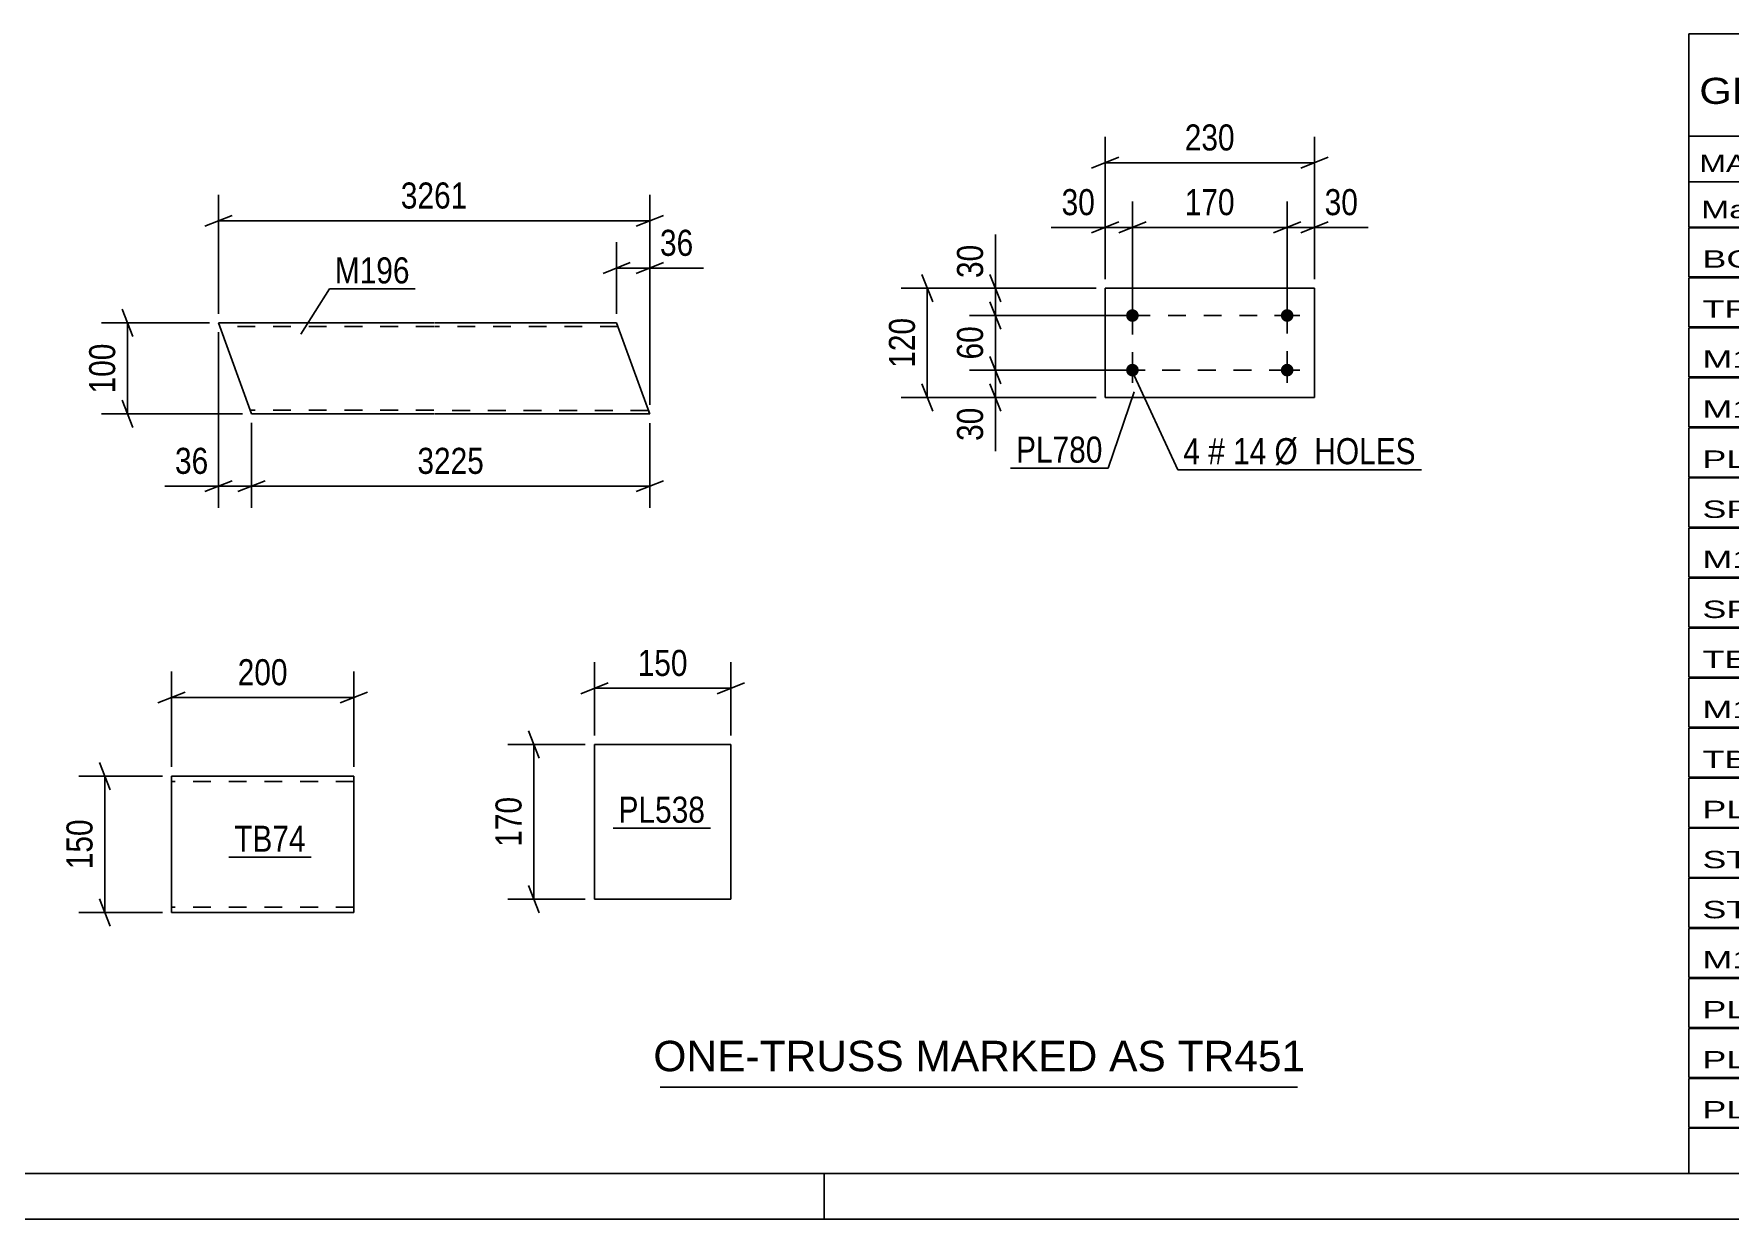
# Model space of a CAD drawing. Header units: millimetres. Extents: x 0 to 841, y 0 to 594.
# Drawn here: x 334.2 to 520.5, y 0 to 130.3 of the extents above; entities that cross this region are included whole.
import ezdxf

# ---------------------------------------------------------------- set-up
doc = ezdxf.new("R2010")
doc.units = ezdxf.units.MM
doc.linetypes.add('DXK_LINE_DOT2', pattern=[3.9198, 1.9599, -1.9599])
doc.styles.add('Arial', font='ARIAL.TTF', dxfattribs={"height": 0.2})
doc.styles.add('Arial Narrow', font='ARIALN.TTF', dxfattribs={"height": 0.2})

# ---------------------------------------------------------------- blocks, each defined once
blk = doc.blocks.new('Unknown-318889158-1133')
at = {"color": 5, "linetype": 'Continuous'}
for p, q in [((5, 5), (836, 5)), ((421, 0), (421, 5)), ((0, 0), (841, 0))]:
    blk.add_line(p, q, dxfattribs=at)
blk = doc.blocks.new('Part-318889158-2021 - 2006')
at = {"color": 2, "linetype": 'Continuous'}
for p, q in [((349.32, 48.69), (349.32, 47.49)), ((369.32, 48.69), (349.32, 48.69)), ((369.32, 48.6), (369.32, 48.69)), ((369.32, 48.6), (369.32, 47.49)), ((349.32, 34.44), (349.32, 47.49)), ((369.32, 47.49), (369.32, 33.69)), ((349.32, 33.79), (349.32, 34.44)), ((349.32, 33.69), (349.32, 33.79)), ((369.32, 33.69), (349.32, 33.69))]:
    blk.add_line(p, q, dxfattribs=at)
at = {"color": 7, "linetype": 'DXK_LINE_DOT2'}
for p, q in [((369.32, 48.09), (349.32, 48.09)), ((369.32, 47.49), (369.32, 48.34)), ((349.32, 34.44), (349.32, 34.05)), ((349.32, 34.29), (349.32, 34.34)), ((369.32, 34.29), (349.32, 34.29)), ((369.32, 34.29), (369.32, 34.34))]:
    blk.add_line(p, q, dxfattribs=at)
blk = doc.blocks.new('Part-318889158-2063 - 2049')
at = {"color": 2, "linetype": 'Continuous'}
for p, q in [((395.76, 52.16), (395.76, 35.16)), ((395.76, 52.16), (410.76, 52.16)), ((410.76, 52.16), (410.76, 35.16)), ((395.76, 35.16), (410.76, 35.16))]:
    blk.add_line(p, q, dxfattribs=at)
blk = doc.blocks.new('Part-318889158-1294 - 1278')
at = {"color": 2, "linetype": 'Continuous'}
for p, q in [((378.11, 98.49), (354.47, 98.49)), ((358.11, 88.49), (354.47, 98.49)), ((398.21, 98.48), (378.21, 98.48)), ((401.56, 89.28), (398.21, 98.48)), ((378.11, 88.49), (358.11, 88.49)), ((401.85, 88.48), (378.21, 88.48)), ((401.85, 88.48), (401.56, 89.28))]:
    blk.add_line(p, q, dxfattribs=at)
at = {"color": 7, "linetype": 'DXK_LINE_DOT2'}
for p, q in [((378.11, 98.09), (354.61, 98.09)), ((398.35, 98.08), (378.21, 98.08)), ((378.11, 88.89), (357.96, 88.89)), ((358.02, 88.72), (358.11, 88.49)), ((401.7, 88.88), (378.21, 88.88)), ((401.83, 88.54), (401.76, 88.72)), ((401.85, 88.48), (401.83, 88.54))]:
    blk.add_line(p, q, dxfattribs=at)
blk = doc.blocks.new('Bolt-318889158-12996 - 12994')
at = {"linetype": 'Continuous'}
for points in [[(454.87, 98.6, -1), (454.87, 100, -1)], [(471.87, 98.6, -1), (471.87, 100, -1)], [(454.87, 92.6, -1), (454.87, 94, -1)], [(471.87, 92.6, -1), (471.87, 94, -1)]]:
    blk.add_hatch(color=1, dxfattribs=at).paths.add_polyline_path(points)
at = {"color": 1, "linetype": 'Continuous'}
for p, q in [((454.87, 100.7), (454.87, 97.9)), ((471.87, 100.7), (471.87, 97.9)), ((456.27, 99.3), (453.47, 99.3)), ((473.27, 99.3), (470.47, 99.3)), ((456.27, 93.3), (453.47, 93.3)), ((454.87, 94.7), (454.87, 91.9)), ((473.27, 93.3), (470.47, 93.3)), ((471.87, 94.7), (471.87, 91.9))]:
    blk.add_line(p, q, dxfattribs=at)
blk = doc.blocks.new('Part-318889158-12995 - 12994')
at = {"color": 2, "linetype": 'Continuous'}
for p, q in [((451.87, 90.3), (451.87, 102.3)), ((451.87, 102.3), (474.87, 102.3)), ((474.87, 102.3), (474.87, 90.3)), ((474.87, 90.3), (451.87, 90.3))]:
    blk.add_line(p, q, dxfattribs=at)
blk = doc.blocks.new('Rectangle-318889158-21417 - 12994')
at = {"color": 1, "linetype": 'DXK_LINE_DOT2'}
blk.add_lwpolyline([(454.87, 99.3), (471.87, 99.3), (471.87, 93.3), (454.87, 93.3), (454.87, 99.3)], close=True, dxfattribs=at)
blk = doc.blocks.new('StraightDimension-318889158-2023 - 2006')
at = {"color": 7, "linetype": 'Continuous'}
for p, q in [((349.32, 49.69), (349.32, 60.17)), ((369.32, 49.69), (369.32, 60.17)), ((350.82, 57.92), (347.82, 56.72)), ((367.82, 56.72), (370.82, 57.92)), ((349.32, 57.32), (369.32, 57.32))]:
    blk.add_line(p, q, dxfattribs=at)
at = {"color": 0}
blk.add_wipeout([(362.66, 58.07), (362.66, 62.27), (355.98, 62.27), (355.98, 58.07)], dxfattribs=at)
at = {"color": 3, "style": 'Arial Narrow'}
blk.add_text('200', height=2.863, dxfattribs=at).set_placement((356.58, 58.67))
blk = doc.blocks.new('StraightDimension-318889158-2034 - 2006')
at = {"color": 7, "linetype": 'Continuous'}
for p, q in [((348.32, 48.69), (339.13, 48.69)), ((342.58, 47.19), (341.38, 50.19)), ((341.98, 33.69), (341.98, 48.69)), ((348.32, 33.69), (339.13, 33.69)), ((341.38, 35.19), (342.58, 32.19))]:
    blk.add_line(p, q, dxfattribs=at)
at = {"color": 0}
blk.add_wipeout([(341.23, 44.54), (337.03, 44.54), (337.03, 37.85), (341.23, 37.85)], dxfattribs=at)
at = {"color": 3, "style": 'Arial Narrow'}
blk.add_text('150', height=2.863, rotation=90.0002, dxfattribs=at).set_placement((340.63, 38.45))
blk = doc.blocks.new('StraightDimension-318889158-2076 - 2049')
at = {"color": 7, "linetype": 'Continuous'}
for p, q in [((389.71, 50.66), (388.51, 53.66)), ((394.76, 52.16), (386.26, 52.16)), ((389.11, 35.16), (389.11, 52.16)), ((388.51, 36.66), (389.71, 33.66)), ((394.76, 35.16), (386.26, 35.16))]:
    blk.add_line(p, q, dxfattribs=at)
at = {"color": 0}
blk.add_wipeout([(388.36, 47), (384.16, 47), (384.16, 40.32), (388.36, 40.32)], dxfattribs=at)
at = {"color": 3, "style": 'Arial Narrow'}
blk.add_text('170', height=2.863, rotation=90.0002, dxfattribs=at).set_placement((387.76, 40.92))
blk = doc.blocks.new('StraightDimension-318889158-21645 - 2049')
at = {"color": 7, "linetype": 'Continuous'}
for p, q in [((395.76, 53.16), (395.76, 61.19)), ((410.76, 53.16), (410.76, 61.19)), ((397.26, 58.94), (394.26, 57.74)), ((395.76, 58.34), (410.76, 58.34)), ((409.26, 57.74), (412.26, 58.94))]:
    blk.add_line(p, q, dxfattribs=at)
at = {"color": 0}
blk.add_wipeout([(406.6, 59.09), (406.6, 63.29), (399.92, 63.29), (399.92, 59.09)], dxfattribs=at)
at = {"color": 3, "style": 'Arial Narrow'}
blk.add_text('150', height=2.863, dxfattribs=at).set_placement((400.52, 59.69))
blk = doc.blocks.new('StraightDimension-318889158-21368 - 1278')
at = {"color": 7, "linetype": 'Continuous'}
for p, q in [((358.11, 87.49), (358.11, 78.15)), ((401.85, 87.48), (401.85, 78.15)), ((359.61, 81.15), (356.61, 79.95)), ((358.11, 80.55), (401.85, 80.55)), ((400.35, 79.95), (403.35, 81.15))]:
    blk.add_line(p, q, dxfattribs=at)
at = {"color": 0}
blk.add_wipeout([(384.23, 81.3), (384.23, 85.5), (375.72, 85.5), (375.72, 81.3)], dxfattribs=at)
at = {"color": 3, "style": 'Arial Narrow'}
blk.add_text('3225', height=2.863, dxfattribs=at).set_placement((376.32, 81.9))
blk = doc.blocks.new('StraightDimension-318889158-21352 - 1278')
at = {"color": 7, "linetype": 'Continuous'}
for p, q in [((398.21, 99.48), (398.21, 107.36)), ((401.85, 89.48), (401.85, 107.36)), ((396.71, 103.91), (399.71, 105.11)), ((398.21, 104.51), (401.85, 104.51)), ((403.35, 105.11), (400.35, 103.91))]:
    blk.add_line(p, q, dxfattribs=at)
at = {"color": 0}
blk.add_wipeout([(407.23, 105.26), (407.23, 109.46), (402.37, 109.46), (402.37, 105.26)], dxfattribs=at)
at = {"color": 7, "linetype": 'Continuous'}
blk.add_line((401.85, 104.51), (407.75, 104.51), dxfattribs=at)
blk.add_line((401.85, 104.51), (407.75, 104.51), dxfattribs=at)
at = {"color": 3, "style": 'Arial Narrow'}
blk.add_text('36', height=2.863, dxfattribs=at).set_placement((402.97, 105.86))
blk = doc.blocks.new('StraightDimension-318889158-21341 - 1278')
at = {"color": 7, "linetype": 'Continuous'}
for p, q in [((354.47, 99.49), (354.47, 112.56)), ((401.85, 89.48), (401.85, 112.56)), ((355.97, 110.31), (352.97, 109.11)), ((400.35, 109.11), (403.35, 110.31)), ((354.47, 109.71), (401.85, 109.71))]:
    blk.add_line(p, q, dxfattribs=at)
at = {"color": 0}
blk.add_wipeout([(382.41, 110.46), (382.41, 114.66), (373.9, 114.66), (373.9, 110.46)], dxfattribs=at)
at = {"color": 3, "style": 'Arial Narrow'}
blk.add_text('3261', height=2.863, dxfattribs=at).set_placement((374.5, 111.06))
blk = doc.blocks.new('StraightDimension-318889158-21393 - 1278')
at = {"color": 7, "linetype": 'Continuous'}
for p, q in [((343.87, 99.99), (345.07, 96.99)), ((353.47, 98.49), (341.62, 98.49)), ((344.47, 88.49), (344.47, 98.49)), ((345.07, 86.99), (343.87, 89.99)), ((357.11, 88.49), (341.62, 88.49))]:
    blk.add_line(p, q, dxfattribs=at)
at = {"color": 0}
blk.add_wipeout([(343.72, 96.83), (339.52, 96.83), (339.52, 90.14), (343.72, 90.14)], dxfattribs=at)
at = {"color": 3, "style": 'Arial Narrow'}
blk.add_text('100', height=2.863, rotation=90.0002, dxfattribs=at).set_placement((343.12, 90.74))
blk = doc.blocks.new('StraightDimension-318889158-21369 - 1278')
at = {"color": 7, "linetype": 'Continuous'}
for p, q in [((354.47, 97.49), (354.47, 78.15)), ((358.11, 87.49), (358.11, 78.15)), ((352.97, 79.95), (355.97, 81.15)), ((354.47, 80.55), (358.11, 80.55)), ((359.61, 81.15), (356.61, 79.95))]:
    blk.add_line(p, q, dxfattribs=at)
at = {"color": 0}
blk.add_wipeout([(353.94, 81.3), (353.94, 85.5), (349.09, 85.5), (349.09, 81.3)], dxfattribs=at)
at = {"color": 7, "linetype": 'Continuous'}
blk.add_line((354.47, 80.55), (348.56, 80.55), dxfattribs=at)
blk.add_line((354.47, 80.55), (348.56, 80.55), dxfattribs=at)
at = {"color": 3, "style": 'Arial Narrow'}
blk.add_text('36', height=2.863, dxfattribs=at).set_placement((349.69, 81.9))
blk = doc.blocks.new('StraightDimension-318889158-13000 - 12994')
at = {"color": 7, "linetype": 'Continuous'}
for p, q in [((453.87, 93.3), (436.96, 93.3)), ((439.21, 94.8), (440.41, 91.8)), ((439.81, 90.3), (439.81, 93.3)), ((440.41, 88.8), (439.21, 91.8)), ((450.87, 90.3), (436.96, 90.3))]:
    blk.add_line(p, q, dxfattribs=at)
at = {"color": 0}
blk.add_wipeout([(439.06, 89.77), (434.86, 89.77), (434.86, 84.92), (439.06, 84.92)], dxfattribs=at)
at = {"color": 7, "linetype": 'Continuous'}
blk.add_line((439.81, 90.3), (439.81, 84.39), dxfattribs=at)
blk.add_line((439.81, 90.3), (439.81, 84.39), dxfattribs=at)
at = {"color": 3, "style": 'Arial Narrow'}
blk.add_text('30', height=2.863, rotation=90.0002, dxfattribs=at).set_placement((438.46, 85.52))
blk = doc.blocks.new('StraightDimension-318889158-12998 - 12994')
at = {"color": 7, "linetype": 'Continuous'}
for p, q in [((439.21, 103.8), (440.41, 100.8)), ((450.87, 102.3), (436.96, 102.3)), ((440.41, 97.8), (439.21, 100.8)), ((439.81, 99.3), (439.81, 102.3)), ((453.87, 99.3), (436.96, 99.3))]:
    blk.add_line(p, q, dxfattribs=at)
at = {"color": 0}
blk.add_wipeout([(439.06, 107.68), (434.86, 107.68), (434.86, 102.82), (439.06, 102.82)], dxfattribs=at)
at = {"color": 7, "linetype": 'Continuous'}
blk.add_line((439.81, 102.3), (439.81, 108.2), dxfattribs=at)
blk.add_line((439.81, 102.3), (439.81, 108.2), dxfattribs=at)
at = {"color": 3, "style": 'Arial Narrow'}
blk.add_text('30', height=2.863, rotation=90.0002, dxfattribs=at).set_placement((438.46, 103.42))
blk = doc.blocks.new('StraightDimension-318889158-12999 - 12994')
at = {"color": 7, "linetype": 'Continuous'}
for p, q in [((439.21, 100.8), (440.41, 97.8)), ((453.87, 99.3), (436.96, 99.3)), ((439.81, 93.3), (439.81, 99.3)), ((453.87, 93.3), (436.96, 93.3)), ((440.41, 91.8), (439.21, 94.8))]:
    blk.add_line(p, q, dxfattribs=at)
at = {"color": 0}
blk.add_wipeout([(439.06, 98.73), (434.86, 98.73), (434.86, 93.87), (439.06, 93.87)], dxfattribs=at)
at = {"color": 3, "style": 'Arial Narrow'}
blk.add_text('60', height=2.863, rotation=90.0002, dxfattribs=at).set_placement((438.46, 94.47))
blk = doc.blocks.new('StraightDimension-318889158-13010 - 12994')
at = {"color": 7, "linetype": 'Continuous'}
for p, q in [((431.73, 103.8), (432.93, 100.8)), ((450.87, 102.3), (429.48, 102.3)), ((432.33, 90.3), (432.33, 102.3)), ((432.93, 88.8), (431.73, 91.8)), ((450.87, 90.3), (429.48, 90.3))]:
    blk.add_line(p, q, dxfattribs=at)
at = {"color": 0}
blk.add_wipeout([(431.58, 99.64), (427.38, 99.64), (427.38, 92.96), (431.58, 92.96)], dxfattribs=at)
at = {"color": 3, "style": 'Arial Narrow'}
blk.add_text('120', height=2.863, rotation=90.0002, dxfattribs=at).set_placement((430.98, 93.56))
blk = doc.blocks.new('StraightDimension-318889158-13014 - 12994')
at = {"color": 7, "linetype": 'Continuous'}
for p, q in [((471.87, 100.3), (471.87, 111.83)), ((474.87, 103.3), (474.87, 111.83)), ((470.37, 108.38), (473.37, 109.58)), ((471.87, 108.98), (474.87, 108.98)), ((476.37, 109.58), (473.37, 108.38))]:
    blk.add_line(p, q, dxfattribs=at)
at = {"color": 0}
blk.add_wipeout([(480.25, 109.73), (480.25, 113.93), (475.39, 113.93), (475.39, 109.73)], dxfattribs=at)
at = {"color": 7, "linetype": 'Continuous'}
blk.add_line((474.87, 108.98), (480.77, 108.98), dxfattribs=at)
blk.add_line((474.87, 108.98), (480.77, 108.98), dxfattribs=at)
at = {"color": 3, "style": 'Arial Narrow'}
blk.add_text('30', height=2.863, dxfattribs=at).set_placement((475.99, 110.33))
blk = doc.blocks.new('StraightDimension-318889158-13015 - 12994')
at = {"color": 7, "linetype": 'Continuous'}
for p, q in [((454.87, 100.3), (454.87, 111.83)), ((471.87, 100.3), (471.87, 111.83)), ((456.37, 109.58), (453.37, 108.38)), ((454.87, 108.98), (471.87, 108.98)), ((470.37, 108.38), (473.37, 109.58))]:
    blk.add_line(p, q, dxfattribs=at)
at = {"color": 0}
blk.add_wipeout([(466.71, 109.73), (466.71, 113.93), (460.02, 113.93), (460.02, 109.73)], dxfattribs=at)
at = {"color": 3, "style": 'Arial Narrow'}
blk.add_text('170', height=2.863, dxfattribs=at).set_placement((460.62, 110.33))
blk = doc.blocks.new('StraightDimension-318889158-13016 - 12994')
at = {"color": 7, "linetype": 'Continuous'}
for p, q in [((451.87, 103.3), (451.87, 111.83)), ((454.87, 100.3), (454.87, 111.83)), ((450.37, 108.38), (453.37, 109.58)), ((451.87, 108.98), (454.87, 108.98)), ((456.37, 109.58), (453.37, 108.38))]:
    blk.add_line(p, q, dxfattribs=at)
at = {"color": 0}
blk.add_wipeout([(451.34, 109.73), (451.34, 113.93), (446.49, 113.93), (446.49, 109.73)], dxfattribs=at)
at = {"color": 7, "linetype": 'Continuous'}
blk.add_line((451.87, 108.98), (445.96, 108.98), dxfattribs=at)
blk.add_line((451.87, 108.98), (445.96, 108.98), dxfattribs=at)
at = {"color": 3, "style": 'Arial Narrow'}
blk.add_text('30', height=2.863, dxfattribs=at).set_placement((447.09, 110.33))
blk = doc.blocks.new('StraightDimension-318889158-13026 - 12994')
at = {"color": 7, "linetype": 'Continuous'}
for p, q in [((451.87, 103.3), (451.87, 118.94)), ((474.87, 103.3), (474.87, 118.94)), ((453.37, 116.69), (450.37, 115.49)), ((451.87, 116.09), (474.87, 116.09)), ((473.37, 115.49), (476.37, 116.69))]:
    blk.add_line(p, q, dxfattribs=at)
at = {"color": 0}
blk.add_wipeout([(466.71, 116.84), (466.71, 121.04), (460.02, 121.04), (460.02, 116.84)], dxfattribs=at)
at = {"color": 3, "style": 'Arial Narrow'}
blk.add_text('230', height=2.863, dxfattribs=at).set_placement((460.62, 117.44))
blk = doc.blocks.new('Unknown-318889158-22199')
at = {"color": 7, "linetype": 'Continuous'}
for p, q in [((516, 130.25), (676, 130.25)), ((516, 119), (516, 130.25)), ((676, 130.25), (676, 119)), ((516, 119), (676, 119)), ((516, 119), (516, 114)), ((676, 119), (676, 114)), ((516, 114), (676, 114)), ((516, 114), (516, 109)), ((540, 114), (540, 109)), ((575.5, 114), (575.5, 109)), ((601.5, 114), (601.5, 109)), ((614.5, 114), (614.5, 109)), ((632, 114), (632, 109)), ((654, 114), (654, 109)), ((676, 114), (676, 109)), ((516, 109), (676, 109)), ((516, 108.95), (516, 103.55)), ((516, 108.95), (676, 108.95)), ((540, 109), (540, 103.5)), ((575.5, 109), (575.5, 103.5)), ((601.5, 109), (601.5, 103.5)), ((614.5, 109), (614.5, 103.5)), ((632, 109), (632, 103.5)), ((654, 109), (654, 103.5)), ((676, 108.95), (676, 103.55)), ((516, 103.55), (676, 103.55)), ((516, 103.45), (516, 98.05)), ((516, 103.45), (676, 103.45)), ((540, 103.5), (540, 98)), ((575.5, 103.5), (575.5, 98)), ((601.5, 103.5), (601.5, 98)), ((614.5, 103.5), (614.5, 98)), ((632, 103.5), (632, 98)), ((654, 103.5), (654, 98)), ((676, 103.45), (676, 98.05)), ((516, 98.05), (676, 98.05)), ((516, 97.95), (516, 92.55)), ((516, 97.95), (676, 97.95)), ((540, 98), (540, 92.5)), ((575.5, 98), (575.5, 92.5)), ((601.5, 98), (601.5, 92.5)), ((614.5, 98), (614.5, 92.5)), ((632, 98), (632, 92.5)), ((654, 98), (654, 92.5)), ((676, 97.95), (676, 92.55)), ((516, 92.55), (676, 92.55)), ((516, 92.45), (516, 87.05)), ((516, 92.45), (676, 92.45)), ((540, 92.5), (540, 87)), ((575.5, 92.5), (575.5, 87)), ((601.5, 92.5), (601.5, 87)), ((614.5, 92.5), (614.5, 87)), ((632, 92.5), (632, 87)), ((654, 92.5), (654, 87)), ((676, 92.45), (676, 87.05)), ((516, 87.05), (676, 87.05)), ((516, 86.95), (516, 81.55)), ((516, 86.95), (676, 86.95)), ((540, 87), (540, 81.5)), ((575.5, 87), (575.5, 81.5)), ((601.5, 87), (601.5, 81.5)), ((614.5, 87), (614.5, 81.5)), ((632, 87), (632, 81.5)), ((654, 87), (654, 81.5)), ((676, 86.95), (676, 81.55)), ((516, 81.55), (676, 81.55)), ((516, 81.45), (516, 76.05)), ((516, 81.45), (676, 81.45)), ((540, 81.5), (540, 76)), ((575.5, 81.5), (575.5, 76)), ((601.5, 81.5), (601.5, 76)), ((614.5, 81.5), (614.5, 76)), ((632, 81.5), (632, 76)), ((654, 81.5), (654, 76)), ((676, 81.45), (676, 76.05)), ((516, 76.05), (676, 76.05)), ((516, 75.95), (516, 70.55)), ((516, 75.95), (676, 75.95)), ((540, 76), (540, 70.5)), ((575.5, 76), (575.5, 70.5)), ((601.5, 76), (601.5, 70.5)), ((614.5, 76), (614.5, 70.5)), ((632, 76), (632, 70.5)), ((654, 76), (654, 70.5)), ((676, 75.95), (676, 70.55)), ((516, 70.55), (676, 70.55)), ((516, 70.45), (516, 65.05)), ((516, 70.45), (676, 70.45)), ((540, 70.5), (540, 65)), ((575.5, 70.5), (575.5, 65)), ((601.5, 70.5), (601.5, 65)), ((614.5, 70.5), (614.5, 65)), ((632, 70.5), (632, 65)), ((654, 70.5), (654, 65)), ((676, 70.45), (676, 65.05)), ((516, 65.05), (676, 65.05)), ((516, 64.95), (516, 59.55)), ((516, 64.95), (676, 64.95)), ((540, 65), (540, 59.5)), ((575.5, 65), (575.5, 59.5)), ((601.5, 65), (601.5, 59.5)), ((614.5, 65), (614.5, 59.5)), ((632, 65), (632, 59.5)), ((654, 65), (654, 59.5)), ((676, 64.95), (676, 59.55)), ((516, 59.55), (676, 59.55)), ((516, 59.45), (516, 54.05)), ((516, 59.45), (676, 59.45)), ((540, 59.5), (540, 54)), ((575.5, 59.5), (575.5, 54)), ((601.5, 59.5), (601.5, 54)), ((614.5, 59.5), (614.5, 54)), ((632, 59.5), (632, 54)), ((654, 59.5), (654, 54)), ((676, 59.45), (676, 54.05)), ((516, 54.05), (676, 54.05)), ((516, 53.95), (516, 48.55)), ((516, 53.95), (676, 53.95)), ((540, 54), (540, 48.5)), ((575.5, 54), (575.5, 48.5)), ((601.5, 54), (601.5, 48.5)), ((614.5, 54), (614.5, 48.5)), ((632, 54), (632, 48.5)), ((654, 54), (654, 48.5)), ((676, 53.95), (676, 48.55)), ((516, 48.55), (676, 48.55)), ((516, 48.45), (516, 43.05)), ((516, 48.45), (676, 48.45)), ((540, 48.5), (540, 43)), ((575.5, 48.5), (575.5, 43)), ((601.5, 48.5), (601.5, 43)), ((614.5, 48.5), (614.5, 43)), ((632, 48.5), (632, 43)), ((654, 48.5), (654, 43)), ((676, 48.45), (676, 43.05)), ((516, 43.05), (676, 43.05)), ((516, 42.95), (516, 37.55)), ((516, 42.95), (676, 42.95)), ((540, 43), (540, 37.5)), ((575.5, 43), (575.5, 37.5)), ((601.5, 43), (601.5, 37.5)), ((614.5, 43), (614.5, 37.5)), ((632, 43), (632, 37.5)), ((654, 43), (654, 37.5)), ((676, 42.95), (676, 37.55)), ((516, 37.55), (676, 37.55)), ((516, 37.45), (516, 32.05)), ((516, 37.45), (676, 37.45)), ((540, 37.5), (540, 32)), ((575.5, 37.5), (575.5, 32)), ((601.5, 37.5), (601.5, 32)), ((614.5, 37.5), (614.5, 32)), ((632, 37.5), (632, 32)), ((654, 37.5), (654, 32)), ((676, 37.45), (676, 32.05)), ((516, 32.05), (676, 32.05)), ((516, 31.95), (516, 26.55)), ((516, 31.95), (676, 31.95)), ((540, 32), (540, 26.5)), ((575.5, 32), (575.5, 26.5)), ((601.5, 32), (601.5, 26.5)), ((614.5, 32), (614.5, 26.5)), ((632, 32), (632, 26.5)), ((654, 32), (654, 26.5)), ((676, 31.95), (676, 26.55)), ((516, 26.55), (676, 26.55)), ((516, 26.45), (516, 21.05)), ((516, 26.45), (676, 26.45)), ((540, 26.5), (540, 21)), ((575.5, 26.5), (575.5, 21)), ((601.5, 26.5), (601.5, 21)), ((614.5, 26.5), (614.5, 21)), ((632, 26.5), (632, 21)), ((654, 26.5), (654, 21)), ((676, 26.45), (676, 21.05)), ((516, 21.05), (676, 21.05)), ((516, 20.95), (516, 15.55)), ((516, 20.95), (676, 20.95)), ((540, 21), (540, 15.5)), ((575.5, 21), (575.5, 15.5)), ((601.5, 21), (601.5, 15.5)), ((614.5, 21), (614.5, 15.5)), ((632, 21), (632, 15.5)), ((654, 21), (654, 15.5)), ((676, 20.95), (676, 15.55)), ((516, 15.55), (676, 15.55)), ((516, 15.45), (516, 10.05)), ((516, 15.45), (676, 15.45)), ((540, 15.5), (540, 10)), ((575.5, 15.5), (575.5, 10)), ((601.5, 15.5), (601.5, 10)), ((614.5, 15.5), (614.5, 10)), ((632, 15.5), (632, 10)), ((654, 15.5), (654, 10)), ((676, 15.45), (676, 10.05)), ((516, 10.05), (676, 10.05)), ((516, 10), (676, 10)), ((516, 10), (516, 5)), ((632, 10), (632, 5)), ((654, 10), (654, 5)), ((676, 10), (676, 5)), ((516, 5), (676, 5))]:
    blk.add_line(p, q, dxfattribs=at)
at = {"color": 7, "style": 'Arial Narrow'}
for s, height, width, p in [('GENERAL NOTES & WELD DETAILS :', 2.8633, 1.4, (517.15, 122.56)), ('REFER TYP DRAWING TYP-01', 1.9089, 1.6, (600.7, 122.66)), ("MATERIAL LIST FOR ASSEMBLY MK'D", 1.9089, 1.6, (517.15, 115.06)), ('TR451', 1.909, 1.794707, (609.9, 114.97)), ('1', 1.91, 1.794707, (638.08, 115.06)), ('No. Required', 1.9089, 1.6, (647.41, 115.06)), ('Mark', 1.909, 1.7, (517.34, 110)), ('Profile', 1.909, 1.7, (550.41, 110)), ('Material', 1.909, 1.7, (580.54, 110.06)), ('No.', 1.909, 1.7, (605.5, 110.06)), ('Length', 1.909, 1.7, (616, 110.06)), ('Area', 1.909, 1.7, (638.5, 110.06)), ('Weight', 1.909, 1.7, (658, 110.06))]:
    blk.add_text(s, height=height, dxfattribs=dict(at, width=width)).set_placement(p)
at = {"color": 7, "linetype": 'Continuous', "style": 'Arial Narrow'}
for s, height, width, p in [('BC181', 1.909, 1.794707, (517.5, 104.56)), ('SHS132*6', 1.909, 1.794707, (542, 104.56)), ('E350', 1.909, 1.794707, (581.74, 104.56)), ('1', 1.91, 1.794707, (605.86, 104.56)), ('18326', 1.909, 1.794707, (616.4, 104.56)), ('9.7', 1.909, 1.794707, (642.32, 104.56)), ('435.0', 1.909, 1.794707, (658.96, 104.56)), ('TR451', 1.909, 1.794707, (517.5, 99.06)), ('SHS100*8', 1.909, 1.794707, (542, 99.06)), ('E350', 1.909, 1.794707, (581.74, 99.06)), ('1', 1.91, 1.794707, (605.86, 99.06)), ('18007', 1.909, 1.794707, (616.4, 99.06)), ('7.2', 1.909, 1.794707, (642.32, 99.06)), ('416.1', 1.909, 1.794707, (658.96, 99.06)), ('M177', 1.909, 1.794707, (517.5, 93.56)), ('SHS100*6', 1.909, 1.794707, (542, 93.56)), ('E350', 1.909, 1.794707, (581.74, 93.56)), ('7', 1.91, 1.794707, (605.86, 93.56)), ('3167', 1.909, 1.794707, (618.58, 93.56)), ('1.2', 1.909, 1.794707, (642.32, 93.56)), ('383.7', 1.909, 1.794707, (658.96, 93.56)), ('M196', 1.909, 1.794707, (517.5, 88.06)), ('SHS100*4', 1.909, 1.794707, (542, 88.06)), ('E350', 1.909, 1.794707, (581.74, 88.06)), ('8', 1.91, 1.794707, (605.86, 88.06)), ('3261', 1.909, 1.794707, (618.58, 88.06)), ('1.3', 1.909, 1.794707, (642.32, 88.06)), ('311.1', 1.909, 1.794707, (658.96, 88.06)), ('PL761', 1.909, 1.794707, (517.5, 82.56)), ('PL12*300', 1.909, 1.794707, (542, 82.56)), ('E350', 1.909, 1.794707, (581.74, 82.56)), ('18', 1.909, 1.794707, (604.76, 82.56)), ('310', 1.909, 1.794707, (620.77, 82.56)), ('0.2', 1.909, 1.794707, (642.32, 82.56)), ('157.7', 1.909, 1.794707, (658.96, 82.56)), ('SP20', 1.909, 1.794707, (517.5, 77.06)), ('PL20*380', 1.909, 1.794707, (542, 77.06)), ('E350', 1.909, 1.794707, (581.74, 77.06)), ('6', 1.91, 1.794707, (605.86, 77.06)), ('380', 1.909, 1.794707, (620.77, 77.06)), ('0.3', 1.909, 1.794707, (642.32, 77.06)), ('136.0', 1.909, 1.794707, (658.96, 77.06)), ('M1454', 1.909, 1.794707, (517.5, 71.56)), ('RHS100*100*6', 1.9089, 1.794707, (542, 71.56)), ('E350', 1.909, 1.794707, (581.74, 71.56)), ('18', 1.909, 1.794707, (604.76, 71.56)), ('366', 1.909, 1.794707, (620.77, 71.56)), ('0.1', 1.909, 1.794707, (642.32, 71.56)), ('116.7', 1.909, 1.794707, (658.96, 71.56)), ('SP19', 1.909, 1.794707, (517.5, 66.06)), ('PL16*325', 1.909, 1.794707, (542, 66.06)), ('E350', 1.909, 1.794707, (581.74, 66.06)), ('4', 1.91, 1.794707, (605.86, 66.06)), ('325', 1.909, 1.794707, (620.77, 66.06)), ('0.2', 1.909, 1.794707, (642.32, 66.06)), ('53.1', 1.909, 1.794707, (661.14, 66.06)), ('TB74', 1.909, 1.794707, (517.5, 60.56)), ('RHS150*110*6', 1.9089, 1.794707, (542, 60.56)), ('E350', 1.909, 1.794707, (581.74, 60.56)), ('3', 1.91, 1.794707, (605.86, 60.56)), ('200', 1.909, 1.794707, (620.77, 60.56)), ('0.1', 1.909, 1.794707, (642.32, 60.56)), ('14.0', 1.909, 1.794707, (661.14, 60.56)), ('M1556', 1.909, 1.794707, (517.5, 55.06)), ('RHS100*100*6', 1.9089, 1.794707, (542, 55.06)), ('E350', 1.909, 1.794707, (581.74, 55.06)), ('2', 1.91, 1.794707, (605.86, 55.06)), ('366', 1.909, 1.794707, (620.77, 55.06)), ('0.1', 1.909, 1.794707, (642.32, 55.06)), ('13.0', 1.909, 1.794707, (661.14, 55.06)), ('TB48', 1.909, 1.794707, (517.5, 49.56)), ('RHS150*110*6', 1.9089, 1.794707, (542, 49.56)), ('E350', 1.909, 1.794707, (581.74, 49.56)), ('3', 1.91, 1.794707, (605.86, 49.56)), ('180', 1.909, 1.794707, (620.77, 49.56)), ('0.1', 1.909, 1.794707, (642.32, 49.56)), ('12.6', 1.909, 1.794707, (661.14, 49.56)), ('PL538', 1.909, 1.794707, (517.5, 44.06)), ('PL10*150', 1.909, 1.794707, (542, 44.06)), ('E350', 1.909, 1.794707, (581.74, 44.06)), ('6', 1.91, 1.794707, (605.86, 44.06)), ('170', 1.909, 1.794707, (620.77, 44.06)), ('0.1', 1.909, 1.794707, (642.32, 44.06)), ('12.0', 1.909, 1.794707, (661.14, 44.06)), ('ST33', 1.909, 1.794707, (517.5, 38.56)), ('PL8*100', 1.909, 1.794707, (542, 38.56)), ('E350', 1.909, 1.794707, (581.74, 38.56)), ('24', 1.909, 1.794707, (604.76, 38.56)), ('135', 1.909, 1.794707, (620.77, 38.56)), ('0.0', 1.909, 1.794707, (642.32, 38.56)), ('10.0', 1.909, 1.794707, (661.14, 38.56)), ('ST32', 1.909, 1.794707, (517.5, 33.06)), ('PL8*100', 1.909, 1.794707, (542, 33.06)), ('E350', 1.909, 1.794707, (581.74, 33.06)), ('24', 1.909, 1.794707, (604.76, 33.06)), ('121', 1.909, 1.794707, (620.77, 33.06)), ('0.0', 1.909, 1.794707, (642.32, 33.06)), ('8.9', 1.909, 1.794707, (663.33, 33.06)), ('M1439', 1.909, 1.794707, (517.5, 27.56)), ('RHS100*100*6', 1.9089, 1.794707, (542, 27.56)), ('E350', 1.909, 1.794707, (581.74, 27.56)), ('1', 1.91, 1.794707, (605.86, 27.56)), ('390', 1.909, 1.794707, (620.77, 27.56)), ('0.2', 1.909, 1.794707, (642.32, 27.56)), ('6.9', 1.909, 1.794707, (663.33, 27.56)), ('PL780', 1.909, 1.794707, (517.5, 22.06)), ('PL12*120', 1.909, 1.794707, (542, 22.06)), ('E350', 1.909, 1.794707, (581.74, 22.06)), ('2', 1.91, 1.794707, (605.86, 22.06)), ('230', 1.909, 1.794707, (620.77, 22.06)), ('0.1', 1.909, 1.794707, (642.32, 22.06)), ('5.2', 1.909, 1.794707, (663.33, 22.06)), ('PL163', 1.909, 1.794707, (517.5, 16.56)), ('PL12*168', 1.909, 1.794707, (542, 16.56)), ('E350', 1.909, 1.794707, (581.74, 16.56)), ('2', 1.91, 1.794707, (605.86, 16.56)), ('220', 1.909, 1.794707, (620.77, 16.56)), ('0.1', 1.909, 1.794707, (642.32, 16.56)), ('5.1', 1.909, 1.794707, (663.33, 16.56)), ('PL164', 1.909, 1.794707, (517.5, 11.06)), ('PL10*120', 1.909, 1.794707, (542, 11.06)), ('E350', 1.909, 1.794707, (581.74, 11.06)), ('2', 1.91, 1.794707, (605.86, 11.06)), ('220', 1.909, 1.794707, (620.77, 11.06)), ('0.1', 1.909, 1.794707, (642.32, 11.06)), ('4.1', 1.909, 1.794707, (663.33, 11.06)), ('Total', 1.909, 1.7, (618.33, 6.5)), ('47.6', 1.909, 1.794707, (639.64, 6.5)), ('2101.4', 1.909, 1.794707, (656.77, 6.5))]:
    blk.add_text(s, height=height, dxfattribs=dict(at, width=width)).set_placement(p)
blk = doc.blocks.new('Unknown-318889158-22200')
at = {"color": 7, "linetype": 'Continuous'}
blk.add_line((403, 14.5), (473, 14.5), dxfattribs=at)
at = {"color": 7, "style": 'Arial'}
blk.add_text('ONE-TRUSS MARKED AS TR451', height=3.3428, dxfattribs=at).set_placement((402.24, 16.25))
blk = doc.blocks.new('Mark-318889158-2019 - 2006')
at = {"color": 0}
blk.add_wipeout([(364.04, 40.37), (364.04, 43.37), (356.19, 43.37), (356.19, 40.37)], dxfattribs=at)
blk.add_wipeout([(364.04, 40.37), (364.04, 43.37), (356.19, 43.37), (356.19, 40.37)], dxfattribs=at)
at = {"color": 30, "linetype": 'Continuous'}
blk.add_line((355.59, 39.77), (364.64, 39.77), dxfattribs=at)
at = {"color": 3, "style": 'Arial Narrow'}
blk.add_text('TB74', height=2.863, dxfattribs=at).set_placement((356.19, 40.37))
blk = doc.blocks.new('Mark-318889158-2061 - 2049')
at = {"color": 0}
blk.add_wipeout([(407.92, 43.56), (407.92, 46.56), (398.42, 46.56), (398.42, 43.56)], dxfattribs=at)
blk.add_wipeout([(407.92, 43.56), (407.92, 46.56), (398.42, 46.56), (398.42, 43.56)], dxfattribs=at)
at = {"color": 30, "linetype": 'Continuous'}
blk.add_line((397.82, 42.96), (408.52, 42.96), dxfattribs=at)
at = {"color": 3, "style": 'Arial Narrow'}
blk.add_text('PL538', height=2.863, dxfattribs=at).set_placement((398.42, 43.56))
blk = doc.blocks.new('Mark-318889158-1290 - 1278')
at = {"color": 0}
blk.add_wipeout([(375.48, 102.83), (375.48, 105.83), (367.25, 105.83), (367.25, 102.83)], dxfattribs=at)
blk.add_wipeout([(375.48, 102.83), (375.48, 105.83), (367.25, 105.83), (367.25, 102.83)], dxfattribs=at)
at = {"color": 30, "linetype": 'Continuous'}
for p, q in [((363.5, 97.27), (366.65, 102.23)), ((366.65, 102.23), (376.08, 102.23))]:
    blk.add_line(p, q, dxfattribs=at)
at = {"color": 3, "style": 'Arial Narrow'}
blk.add_text('M196', height=2.863, dxfattribs=at).set_placement((367.25, 102.83))
blk = doc.blocks.new('Mark-318889158-13029 - 12994')
at = {"color": 0}
blk.add_wipeout([(451.6, 83.13), (451.6, 86.13), (442.09, 86.13), (442.09, 83.13)], dxfattribs=at)
blk.add_wipeout([(451.6, 83.13), (451.6, 86.13), (442.09, 86.13), (442.09, 83.13)], dxfattribs=at)
at = {"color": 30, "linetype": 'Continuous'}
for p in [(455.06, 90.92), (441.49, 82.53)]:
    blk.add_line(p, (452.2, 82.53), dxfattribs=at)
at = {"color": 3, "style": 'Arial Narrow'}
blk.add_text('PL780', height=2.863, dxfattribs=at).set_placement((442.09, 83.13))
blk = doc.blocks.new('Mark-318889158-13032 - 12994')
at = {"color": 0}
blk.add_wipeout([(462.3, 82.96), (462.3, 85.96), (460.47, 85.96), (460.47, 82.96)], dxfattribs=at)
blk.add_wipeout([(462.3, 82.96), (462.3, 85.96), (460.47, 85.96), (460.47, 82.96)], dxfattribs=at)
at = {"color": 7, "linetype": 'Continuous'}
blk.add_line((454.85, 93.2), (459.87, 82.36), dxfattribs=at)
at = {"color": 3, "style": 'Arial Narrow'}
blk.add_text('4', height=2.86, dxfattribs=at).set_placement((460.47, 82.96))
at = {"color": 0}
blk.add_wipeout([(465.03, 82.96), (465.03, 85.96), (463.2, 85.96), (463.2, 82.96)], dxfattribs=at)
blk.add_wipeout([(465.03, 82.96), (465.03, 85.96), (463.2, 85.96), (463.2, 82.96)], dxfattribs=at)
blk.add_wipeout([(469.58, 82.96), (469.58, 85.96), (465.93, 85.96), (465.93, 82.96)], dxfattribs=at)
blk.add_wipeout([(469.58, 82.96), (469.58, 85.96), (465.93, 85.96), (465.93, 82.96)], dxfattribs=at)
at = {"color": 3, "style": 'Arial Narrow'}
for s, height, p in [('#', 2.86, (463.2, 82.96)), ('14', 2.863, (465.93, 82.96))]:
    blk.add_text(s, height=height, dxfattribs=at).set_placement(p)
at = {"color": 0}
blk.add_wipeout([(486.01, 82.96), (486.01, 85.96), (470.48, 85.96), (470.48, 82.96)], dxfattribs=at)
blk.add_wipeout([(486.01, 82.96), (486.01, 85.96), (470.48, 85.96), (470.48, 82.96)], dxfattribs=at)
at = {"color": 7, "linetype": 'Continuous'}
blk.add_line((459.87, 82.36), (486.61, 82.36), dxfattribs=at)
at = {"color": 3, "style": 'Arial Narrow'}
blk.add_text('Ø  HOLES', height=2.863, dxfattribs=at).set_placement((470.48, 82.96))

msp = doc.modelspace()

# ---------------------------------------------------------------- block references
for name in ['Unknown-318889158-1133', 'Unknown-318889158-22199', 'Part-318889158-12995 - 12994', 'Bolt-318889158-12996 - 12994', 'Rectangle-318889158-21417 - 12994', 'Part-318889158-1294 - 1278', 'Part-318889158-2063 - 2049', 'Part-318889158-2021 - 2006', 'Unknown-318889158-22200']:
    msp.add_blockref(name, (0, 0))

# ---------------------------------------------------------------- next in the draw order: block references
for name in ['StraightDimension-318889158-13014 - 12994', 'StraightDimension-318889158-21352 - 1278', 'StraightDimension-318889158-12998 - 12994', 'StraightDimension-318889158-13000 - 12994', 'StraightDimension-318889158-21368 - 1278', 'StraightDimension-318889158-2023 - 2006', 'StraightDimension-318889158-2076 - 2049', 'Mark-318889158-2061 - 2049', 'Mark-318889158-2019 - 2006']:
    msp.add_blockref(name, (0, 0))

# ---------------------------------------------------------------- next in the draw order: block references
for name in ['StraightDimension-318889158-21341 - 1278', 'StraightDimension-318889158-12999 - 12994', 'StraightDimension-318889158-21645 - 2049', 'StraightDimension-318889158-2034 - 2006']:
    msp.add_blockref(name, (0, 0))

# ---------------------------------------------------------------- next in the draw order: block references
for name in ['StraightDimension-318889158-13015 - 12994', 'Mark-318889158-1290 - 1278', 'StraightDimension-318889158-13010 - 12994', 'StraightDimension-318889158-21393 - 1278']:
    msp.add_blockref(name, (0, 0))

# ---------------------------------------------------------------- next in the draw order: block references
for name in ['StraightDimension-318889158-13016 - 12994', 'StraightDimension-318889158-21369 - 1278', 'Mark-318889158-13029 - 12994']:
    msp.add_blockref(name, (0, 0))

# ---------------------------------------------------------------- next in the draw order: block references
for name in ['StraightDimension-318889158-13026 - 12994', 'Mark-318889158-13032 - 12994']:
    msp.add_blockref(name, (0, 0))

doc.saveas('drawing.dxf')
